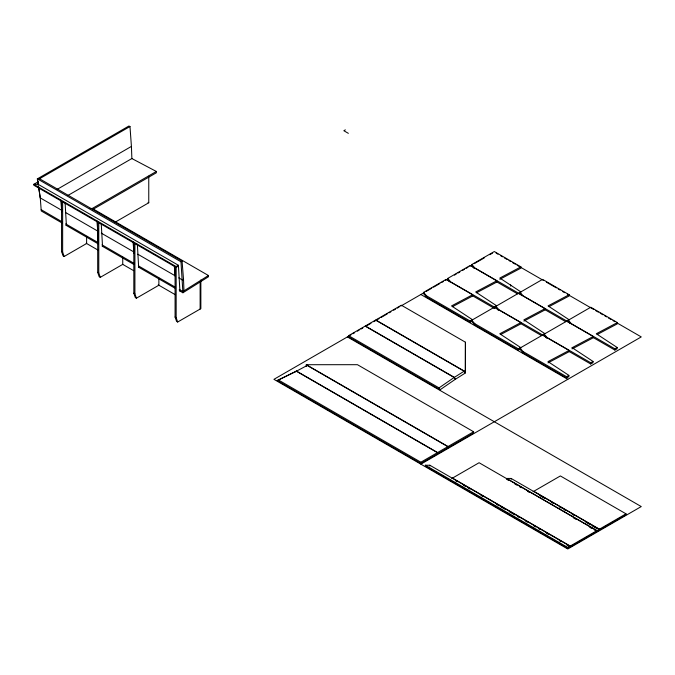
<?xml version="1.0" encoding="UTF-8"?>
<svg xmlns="http://www.w3.org/2000/svg" width="675" height="675" viewBox="0 0 675 675"><rect width="100%" height="100%" fill="white"/><g stroke="black" fill="none" stroke-linecap="round" stroke-linejoin="round"><path stroke-width="1.01" d="M465.387 371.731L465.413 342.2L401.347 305.21L375.756 319.984L465.387 371.731L465.345 372.963L465.413 342.2M348.595 335.669L439.045 387.88L454.148 377.485L455.22 379.358L440.117 389.753L348.595 336.918L348.595 335.669L365.158 326.101L454.148 377.485M90.205 208.499L92.289 208.448L208.44 275.51L208.491 276.733L182.925 292.764L180.984 261.765L182.064 261.031L39.53 178.748L37.361 178.85L38.281 184.866L37.378 178.85L128.9 126.014L129.98 126.529L131.422 146.407L56.97 189.472M178.782 277.881L182.436 279.99L183.507 279.248L182.064 261.031M454.326 377.376L464.122 371.216L465.21 373.089L455.414 379.257L454.326 377.376L365.335 326L375.578 320.093L464.122 371.216M182.436 279.99L183.516 279.315L183.963 290.866M208.44 275.51L182.874 291.541L179.238 289.448M306.113 366.069L307.201 365.445L447.837 446.639L447.837 447.888L437.594 453.803L437.594 452.545L296.519 371.098L295.439 371.723L307.201 365.445M129.98 126.529L39.53 178.748L37.378 178.85L180.984 261.765M38.315 181.71L33.75 184.343L33.75 185.178L176.158 267.401L178.453 266.077L179.913 291.026M41.2 209.697L62.049 221.788M67.972 195.438L131.87 158.549L131.431 146.483M92.289 208.448L156.355 171.467L156.406 172.741L92.382 209.697M115.037 222.244L148.762 202.77L148.762 176.167M61.56 201.234L61.56 251.505L63.07 255.85L64.15 256.483L86.611 243.515L86.611 236.351M345.347 129.862L343.845 130.731L348.359 133.338M97.698 222.092L97.698 272.371L99.2 276.716L100.28 277.341L122.74 264.372L122.74 257.209M178.394 265.275L38.205 184.343L33.75 184.343L176.158 266.566L178.394 265.275L178.394 266.11M133.827 242.958L133.827 293.228L135.329 297.574L136.409 298.198L158.87 285.23L158.87 278.066M175.078 266.777L175.078 317.048L176.58 321.393L177.668 322.017L200.855 308.635L200.855 279.982M472.407 320.92L470.112 322.245L426.575 297.11L423.571 293.633L423.571 292.385L446.032 279.416L472.61 294.764L472.61 296.013L452.444 306.695M449.525 281.779L447.711 279.695L447.711 278.438L470.171 265.469L496.758 280.825L496.758 282.074L476.584 292.756M474.272 268.532L471.859 265.748L471.859 264.499L494.319 251.53L520.906 266.878L520.906 268.135L499.821 279.298M351.025 334.825L273.932 379.333L567.785 548.986L641.25 506.571L347.397 336.918M352.831 333.771L354.645 332.724M357.37 331.155L359.184 330.109M360.998 329.062L362.812 328.016M365.529 326.447L370.972 323.3M373.697 321.73L379.139 318.592M380.953 317.545L387.298 313.875M389.112 312.829L390.926 311.782M393.652 310.213L395.466 309.167M397.28 308.121L399.094 307.066M400.908 306.02L424.482 292.41M426.296 291.364L431.738 288.217M433.553 287.17L439.906 283.508M441.72 282.462L443.534 281.407M445.348 280.361L448.065 278.792M454.418 275.13L456.233 274.084M458.047 273.038L459.861 271.983M462.577 270.413L464.392 269.367M466.206 268.321L468.02 267.275M469.834 266.228L472.551 264.659M474.365 263.604L484.346 257.85M489.788 254.703L492.505 253.133M423.571 292.385L426.575 295.861L470.112 320.996L472.407 319.672L451.524 305.927L472.61 294.764M447.711 278.438L450.723 281.914L494.26 307.049L496.555 305.733L475.673 291.988L496.758 280.825M520.906 266.878L499.821 278.049L520.703 291.786L518.408 293.11L474.871 267.975L471.859 264.499M519.877 349.211L518.349 350.089L474.812 324.953L471.8 321.477L471.8 320.228L494.26 307.26L520.847 322.608L520.847 323.865L500.673 334.547M498.352 310.323L495.948 307.538L495.948 306.29L518.408 293.321L544.995 308.669L544.995 309.918L523.901 321.089M521.902 295.684L520.096 293.6L520.096 292.351L542.557 279.382L569.143 294.73L569.143 295.979L548.969 306.661M472.492 295.734L494.26 308.306L496.555 306.982M519.168 293.92L520.703 293.043L520.703 291.786M471.8 320.228L474.812 323.705L518.349 348.84L520.636 347.515L499.753 333.779L520.847 322.608M569.076 350.46L547.99 361.623L568.873 375.368L568.873 376.616L566.578 377.941L523.049 352.806L520.037 349.329L520.037 348.072L542.498 335.112L569.076 350.46L569.076 351.709L547.99 362.88M546.59 338.167L544.185 335.391L544.185 334.133L566.646 321.165L593.224 336.513L593.224 337.77L573.058 348.452M570.13 323.536L568.325 321.443L568.325 320.195L590.785 307.226L617.372 322.574L617.372 323.823L597.198 334.513M567.405 321.773L568.932 320.887M520.037 348.072L523.049 351.557L566.578 376.692L568.873 375.368M544.185 334.133L547.189 337.61L590.726 362.745L593.021 361.429L572.138 347.684L593.224 336.513M568.325 320.195L571.337 323.671L614.874 348.806L617.169 347.482L596.287 333.745L617.372 322.574M568.958 351.43L590.726 364.002L593.021 362.677L593.021 361.429M593.106 337.492L614.874 350.055L617.169 348.739L617.169 347.482M278.328 379.924L420.854 462.215L437.417 452.655L437.417 453.904L420.854 463.463L277.239 380.548L296.342 371.199L437.417 452.655M437.594 452.545L447.837 446.639M448.014 446.529L473.605 431.755L473.605 433.013L448.014 447.787L448.014 446.529L306.298 364.711L306.34 365.993M420.854 464.155L641.25 336.918L616.612 322.692M451.778 478.499L479.09 462.729L596.81 530.702L596.81 531.537L570.223 546.885L566.578 544.776M533.073 491.712L560.377 475.943L626.012 513.835L626.012 514.671L599.434 530.018L599.434 529.183L533.798 491.29M425.377 465.235L567.785 547.459L570.012 546.168L570.012 547.003L567.785 548.294L425.377 466.071L425.377 465.235L429.832 465.235L570.012 546.168M452.503 478.086L570.223 546.05L596.81 530.702M508.494 480.338L506.663 479.284L506.663 478.448L596.987 530.592L599.223 529.31L599.223 530.145L596.987 531.428L594.253 529.85M599.434 529.183L626.012 513.835M296.342 371.199L277.239 380.548M569.143 294.73L548.049 305.893L568.932 319.638L566.646 320.962L523.108 295.827L520.096 292.351M544.995 308.669L523.901 319.84L544.784 333.577L542.498 334.901L498.96 309.766L495.948 306.29M306.298 364.711L357.455 364.694L473.605 431.755M506.663 478.448L511.127 478.448L599.223 529.31M131.701 158.456L156.355 171.467M496.15 253.142L497.973 254.197M500.707 255.774L502.538 256.829M504.36 257.884L507.102 259.462M508.925 260.516L510.747 261.571M512.57 262.626L515.312 264.203M517.134 265.258L543.603 280.538M546.337 282.125L556.377 287.913M558.2 288.968L560.031 290.022M562.764 291.608L564.595 292.655M567.329 294.241L593.798 309.521M595.62 310.576L598.354 312.154M600.185 313.208L602.918 314.786M604.749 315.841L606.572 316.896M608.394 317.95L611.137 319.528M612.959 320.583L614.782 321.637M496.64 281.796L517.497 293.836M543.966 309.116L565.734 321.688M520.729 323.587L541.586 335.627M420.854 294.502L567.785 379.333M148.044 202.357L148.762 202.77M177.373 265.452L178.453 266.077M40.272 197.893L38.602 186.865L40.264 197.902L62.142 210.541M65.779 212.633L98.592 231.584M101.317 233.153L134.139 252.104M137.776 254.197L175.146 275.78M539.435 495.382L544.894 498.53M551.256 502.208L553.07 503.255M559.432 506.933L561.254 507.98M563.979 509.557L565.793 510.604M572.164 514.274L573.978 515.329M585.799 522.146L590.338 524.77M592.161 525.825L596.7 528.449M65.686 223.889L98.39 242.764M102.026 244.865L133.819 263.225M138.358 265.849L175.61 287.348M514.882 484.026L516.704 485.08M519.438 486.658L521.26 487.713M527.648 491.4L529.478 492.455M573.269 517.733L576.003 519.311M589.688 527.217L591.519 528.272M62.134 223.037L41.251 210.971L40.272 197.91M65.77 225.129L98.466 244.004M102.094 246.105L133.878 264.457M138.426 267.081L174.749 288.048M179.288 290.672L182.925 292.764M86.24 243.295L98.086 250.13M122.681 264.338L133.616 270.65M158.22 284.85L175.525 294.848M61.56 251.505L62.648 252.129L64.15 256.483M97.698 272.371L98.778 272.995L100.28 277.341M133.827 293.228L134.907 293.853L136.409 298.198M175.078 317.048L176.158 317.672L177.668 322.017M455.423 480.6L457.245 481.655M463.624 485.333L465.446 486.388M468.18 487.966L470.002 489.021M480.938 495.332L482.76 496.387M496.429 504.276L499.163 505.853M500.977 506.908L505.533 509.532M509.178 511.642L514.645 514.797M517.379 516.375L519.202 517.421M525.58 521.108L527.403 522.163M533.782 525.842L535.604 526.897M538.338 528.474L540.16 529.521M546.539 533.208L548.362 534.263M559.297 540.574L561.111 541.62M439.045 387.88L440.117 389.753M174.302 265.646L175.188 276.151M133.051 241.827L134.021 253.378M96.922 220.97L97.892 232.521M60.784 200.104L61.763 211.663M137.363 244.282L138.653 267.216M101.233 223.425L102.524 246.35M65.095 202.568L66.395 225.492M97.942 233.93L98.204 240.865M614.874 348.806L614.874 350.055M596.987 530.592L596.987 531.428M590.726 362.745L590.726 364.002M572.138 347.684L572.138 348.933M570.223 546.05L570.223 546.885M567.785 547.459L567.785 548.294M566.578 376.692L566.578 377.941M523.049 351.557L523.049 352.806M520.636 347.515L520.636 348.773M518.349 348.84L518.349 350.089M511.127 478.448L511.127 479.284M510.646 284.867L510.646 286.124M494.26 307.049L494.26 308.306M474.812 323.705L474.812 324.953M470.112 320.996L470.112 322.245M429.832 465.235L429.832 466.071M426.575 295.861L426.575 297.11M420.854 462.215L420.854 463.463M200.129 281.424L200.129 309.049M176.158 266.566L176.158 317.672M134.907 243.582L134.907 293.853M98.778 222.725L98.778 272.995M62.648 201.859L62.648 252.129M38.205 184.343L38.205 185.178"/></g></svg>
